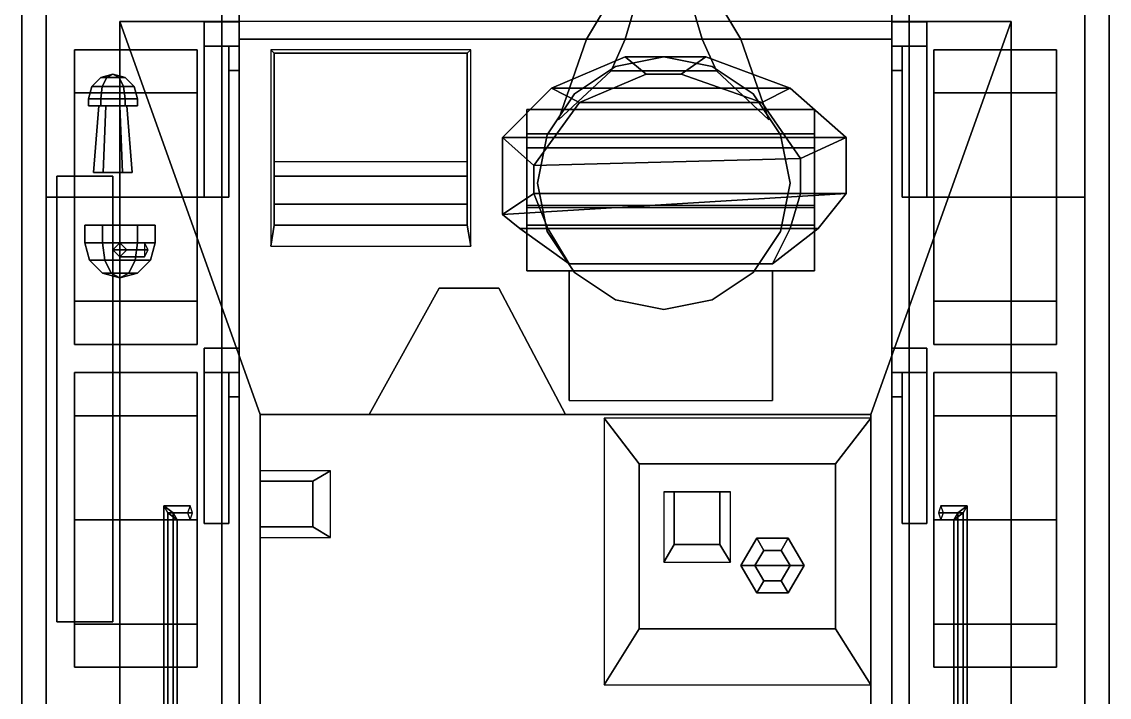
# Model space of a CAD drawing. Extents: x -1.55 to 1.55, y -2.96 to 5.2.
# Drawn here: x -1.55 to 1.55, y 0.445 to 2.37 of the extents above; entities that cross this region are included whole.
import ezdxf

# ---------------------------------------------------------------- set-up
doc = ezdxf.new("R2010")
doc.units = 0
doc.layers.get('0').update_dxf_attribs({"linetype": 'CONTINUOUS'})
for name, color, linetype in [('MUDGUARDS', 4, 'CONTINUOUS'), ('SLEEVE', 5, 'CONTINUOUS'), ('TORSION', 5, 'CONTINUOUS'), ('TRACKS', 6, 'CONTINUOUS'), ('WHEELS', 2, 'CONTINUOUS')]:
    doc.layers.add(name, color=color, linetype=linetype)

msp = doc.modelspace()

# ---------------------------------------------------------------- linework, layer by layer
for points in [[(-0.93, 2.32, 0.38), (-0.93, -2.39, 0.38), (-0.93, -2.89, 0.84), (-0.93, 2.89, 0.71)], [(0.93, 2.89, 0.71), (0.93, 2.32, 0.38), (-0.93, 2.32, 0.38), (-0.93, 2.89, 0.71)], [(-0.93, 2.89, 0.71), (-0.93, -2.89, 0.84), (-0.93, -2.6, 1.11), (-0.93, 2.37, 1.11)], [(0.93, -2.89, 0.84), (0.93, -2.39, 0.38), (0.93, 2.32, 0.38), (0.93, 2.89, 0.71)], [(0.93, -2.6, 1.11), (0.93, -2.89, 0.84), (0.93, 2.89, 0.71), (0.93, 2.37, 1.11)], [(-1.27, 2.37, 1.11), (-1.27, -0.17, 1.11), (-0.87, -0.17, 1.96), (-0.87, 1.25, 1.96)], [(0.87, 1.25, 1.96), (1.27, 2.37, 1.11), (-1.27, 2.37, 1.11), (-0.87, 1.25, 1.96)], [(-0.93, 2.37, 1.11), (-0.93, -2.6, 1.11), (-1.27, -2.6, 1.11), (-1.27, 2.37, 1.11)], [(0.87, -0.17, 1.96), (1.27, -0.17, 1.11), (1.27, 2.37, 1.11), (0.87, 1.25, 1.96)], [(1.27, 2.37, 1.11), (1.27, -2.6, 1.11), (0.93, -2.6, 1.11), (0.93, 2.37, 1.11)], [(0.93, 2.32, 0.38), (0.93, -2.39, 0.38), (-0.93, -2.39, 0.38), (-0.93, 2.32, 0.38)], [(-0.84, 2.29, 1.15), (-0.84, 1.73, 1.58), (-0.83, 1.79, 1.58), (-0.83, 2.28, 1.23)], [(-0.83, 2.28, 1.23), (-0.28, 2.28, 1.23), (-0.27, 2.29, 1.15), (-0.84, 2.29, 1.15)], [(-0.83, 1.79, 1.58), (-0.28, 1.79, 1.58), (-0.28, 2.28, 1.23), (-0.83, 2.28, 1.23)], [(-0.28, 2.28, 1.23), (-0.28, 1.79, 1.58), (-0.27, 1.73, 1.58), (-0.27, 2.29, 1.15)], [(0.17, 2.27, 1.91), (-0.04, 2.18, 1.91), (0.04, 2.14, 2), (0.23, 2.22, 2)], [(0.4, 2.27, 1.91), (0.64, 2.18, 1.91), (-0.04, 2.18, 1.91), (0.17, 2.27, 1.91)], [(0.23, 2.22, 2), (0.33, 2.22, 2), (0.4, 2.27, 1.91), (0.17, 2.27, 1.91)], [(0.33, 2.22, 2), (0.56, 2.14, 2), (0.64, 2.18, 1.91), (0.4, 2.27, 1.91)], [(-1.325, 2.2106, 1.24), (-1.3506, 2.185, 1.24), (-1.3203, 2.185, 1.2925), (-1.3075, 2.2106, 1.2703)], [(-1.3075, 2.2106, 1.2097), (-1.3203, 2.185, 1.1875), (-1.3506, 2.185, 1.24), (-1.325, 2.2106, 1.24)], [(-1.29, 2.22, 1.24), (-1.325, 2.2106, 1.24), (-1.3075, 2.2106, 1.2703), (-1.29, 2.22, 1.24)], [(-1.29, 2.22, 1.24), (-1.3075, 2.2106, 1.2097), (-1.325, 2.2106, 1.24), (-1.29, 2.22, 1.24)], [(-1.3075, 2.2106, 1.2703), (-1.3203, 2.185, 1.2925), (-1.2597, 2.185, 1.2925), (-1.2725, 2.2106, 1.2703)], [(-1.2725, 2.2106, 1.2097), (-1.2597, 2.185, 1.1875), (-1.3203, 2.185, 1.1875), (-1.3075, 2.2106, 1.2097)], [(-1.29, 2.22, 1.24), (-1.3075, 2.2106, 1.2703), (-1.2725, 2.2106, 1.2703), (-1.29, 2.22, 1.24)], [(-1.29, 2.22, 1.24), (-1.2725, 2.2106, 1.2097), (-1.3075, 2.2106, 1.2097), (-1.29, 2.22, 1.24)], [(-1.29, 2.22, 1.24), (-1.2725, 2.2106, 1.2703), (-1.255, 2.2106, 1.24), (-1.29, 2.22, 1.24)], [(-1.29, 2.22, 1.24), (-1.255, 2.2106, 1.24), (-1.2725, 2.2106, 1.2097), (-1.29, 2.22, 1.24)], [(-1.2725, 2.2106, 1.2703), (-1.2597, 2.185, 1.2925), (-1.2294, 2.185, 1.24), (-1.255, 2.2106, 1.24)], [(-1.255, 2.2106, 1.24), (-1.2294, 2.185, 1.24), (-1.2597, 2.185, 1.1875), (-1.2725, 2.2106, 1.2097)], [(0.04, 2.14, 2), (0.56, 2.14, 2), (0.33, 2.22, 2), (0.23, 2.22, 2)], [(-1.3506, 2.185, 1.24), (-1.36, 2.15, 1.24), (-1.325, 2.15, 1.3006), (-1.3203, 2.185, 1.2925)], [(-1.3203, 2.185, 1.1875), (-1.325, 2.15, 1.1794), (-1.36, 2.15, 1.24), (-1.3506, 2.185, 1.24)], [(-1.3203, 2.185, 1.2925), (-1.325, 2.15, 1.3006), (-1.255, 2.15, 1.3006), (-1.2597, 2.185, 1.2925)], [(-1.2597, 2.185, 1.1875), (-1.255, 2.15, 1.1794), (-1.325, 2.15, 1.1794), (-1.3203, 2.185, 1.1875)], [(-1.2597, 2.185, 1.2925), (-1.255, 2.15, 1.3006), (-1.22, 2.15, 1.24), (-1.2294, 2.185, 1.24)], [(-1.2294, 2.185, 1.24), (-1.22, 2.15, 1.24), (-1.255, 2.15, 1.1794), (-1.2597, 2.185, 1.1875)], [(0.64, 2.18, 1.91), (0.8, 2.04, 1.91), (-0.18, 2.04, 1.91), (-0.04, 2.18, 1.91)], [(-0.04, 2.18, 1.91), (-0.18, 2.04, 1.91), (-0.09, 1.96, 2), (0.04, 2.14, 2)], [(0.56, 2.14, 2), (0.67, 1.98, 2), (0.8, 2.04, 1.91), (0.64, 2.18, 1.91)], [(-1.325, 2.15, 1.3006), (-1.36, 2.15, 1.24), (-1.36, 2.13, 1.24), (-1.325, 2.13, 1.3006)], [(-1.36, 2.15, 1.24), (-1.325, 2.15, 1.1794), (-1.325, 2.13, 1.1794), (-1.36, 2.13, 1.24)], [(-1.255, 2.15, 1.3006), (-1.325, 2.15, 1.3006), (-1.325, 2.13, 1.3006), (-1.255, 2.13, 1.3006)], [(-1.325, 2.15, 1.1794), (-1.255, 2.15, 1.1794), (-1.255, 2.13, 1.1794), (-1.325, 2.13, 1.1794)], [(-1.22, 2.15, 1.24), (-1.255, 2.15, 1.3006), (-1.255, 2.13, 1.3006), (-1.22, 2.13, 1.24)], [(-1.255, 2.15, 1.1794), (-1.22, 2.15, 1.24), (-1.22, 2.13, 1.24), (-1.255, 2.13, 1.1794)], [(-0.09, 1.96, 2), (0.67, 1.98, 2), (0.56, 2.14, 2), (0.04, 2.14, 2)], [(-1.255, 2.13, 1.3006), (-1.325, 2.13, 1.3006), (-1.36, 2.13, 1.24), (-1.22, 2.13, 1.24)], [(-1.22, 2.13, 1.24), (-1.36, 2.13, 1.24), (-1.325, 2.13, 1.1794), (-1.255, 2.13, 1.1794)], [(-1.3175, 1.94, 1.1924), (-1.345, 1.94, 1.24), (-1.33, 2.13, 1.24), (-1.31, 2.13, 1.2054)], [(-1.345, 1.94, 1.24), (-1.3175, 1.94, 1.2876), (-1.31, 2.13, 1.2746), (-1.33, 2.13, 1.24)], [(-1.2625, 1.94, 1.1924), (-1.3175, 1.94, 1.1924), (-1.31, 2.13, 1.2054), (-1.27, 2.13, 1.2054)], [(-1.3175, 1.94, 1.2876), (-1.2625, 1.94, 1.2876), (-1.27, 2.13, 1.2746), (-1.31, 2.13, 1.2746)], [(-1.235, 1.94, 1.24), (-1.2625, 1.94, 1.1924), (-1.27, 2.13, 1.2054), (-1.25, 2.13, 1.24)], [(-1.2625, 1.94, 1.2876), (-1.235, 1.94, 1.24), (-1.25, 2.13, 1.24), (-1.27, 2.13, 1.2746)], [(-0.11, 2.12, 1.34), (-0.11, 1.66, 1.64), (-0.11, 1.66, 1.93), (-0.11, 2.12, 1.48)], [(0.71, 2.12, 1.48), (0.71, 2.12, 1.34), (-0.11, 2.12, 1.34), (-0.11, 2.12, 1.48)], [(0.71, 2.05, 1.58), (0.71, 2.12, 1.48), (-0.11, 2.12, 1.48), (-0.11, 2.05, 1.58)], [(-0.11, 2.12, 1.48), (-0.11, 1.66, 1.93), (-0.11, 1.79, 1.86), (-0.11, 2.05, 1.58)], [(0.71, 1.66, 1.93), (0.71, 1.66, 1.64), (0.71, 2.12, 1.34), (0.71, 2.12, 1.48)], [(0.71, 1.79, 1.86), (0.71, 1.66, 1.93), (0.71, 2.12, 1.48), (0.71, 2.05, 1.58)], [(0.71, 2.01, 1.8), (0.71, 2.05, 1.58), (-0.11, 2.05, 1.58), (-0.11, 2.01, 1.8)], [(-0.11, 2.05, 1.58), (-0.11, 1.84, 1.8), (-0.11, 1.84, 1.8), (-0.11, 2.01, 1.8)], [(0.71, 1.84, 1.8), (0.71, 1.84, 1.8), (0.71, 2.05, 1.58), (0.71, 2.01, 1.8)], [(0.8, 2.04, 1.91), (0.8, 1.88, 1.91), (-0.18, 1.82, 1.91), (-0.18, 2.04, 1.91)], [(-0.18, 2.04, 1.91), (-0.18, 1.82, 1.91), (-0.09, 1.88, 2), (-0.09, 1.96, 2)], [(0.67, 1.98, 2), (0.67, 1.88, 2), (0.8, 1.88, 1.91), (0.8, 2.04, 1.91)], [(-0.11, 2.01, 1.8), (-0.11, 1.84, 1.8), (0.71, 1.84, 1.8), (0.71, 2.01, 1.8)], [(-0.83, 1.97, 1.45), (-0.83, 1.79, 1.58), (-0.83, 1.85, 1.59), (-0.83, 1.93, 1.58)], [(-0.83, 1.93, 1.58), (-0.28, 1.93, 1.58), (-0.28, 1.97, 1.45), (-0.83, 1.97, 1.45)], [(-0.28, 1.93, 1.58), (-0.28, 1.85, 1.59), (-0.28, 1.79, 1.58), (-0.28, 1.97, 1.45)], [(-0.09, 1.88, 2), (0.67, 1.88, 2), (0.67, 1.98, 2), (-0.09, 1.96, 2)], [(-1.45, 1.93, 1.29), (-1.45, 0.66, 1.29), (-1.29, 0.66, 1.29), (-1.29, 1.93, 1.29)], [(-1.45, 1.93, 1.11), (-1.45, 0.66, 1.11), (-1.45, 0.66, 1.29), (-1.45, 1.93, 1.29)], [(-1.29, 1.93, 1.29), (-1.29, 1.93, 1.11), (-1.45, 1.93, 1.11), (-1.45, 1.93, 1.29)], [(-1.345, 1.94, 1.24), (-1.235, 1.94, 1.24), (-1.2625, 1.94, 1.2876), (-1.3175, 1.94, 1.2876)], [(-1.3175, 1.94, 1.1924), (-1.2625, 1.94, 1.1924), (-1.235, 1.94, 1.24), (-1.345, 1.94, 1.24)], [(-1.29, 0.66, 1.29), (-1.29, 0.66, 1.11), (-1.29, 1.93, 1.11), (-1.29, 1.93, 1.29)], [(-0.83, 1.85, 1.59), (-0.28, 1.85, 1.59), (-0.28, 1.93, 1.58), (-0.83, 1.93, 1.58)], [(0.8, 1.88, 1.91), (0.72, 1.78, 1.91), (-0.13, 1.78, 1.91), (-0.18, 1.82, 1.91)], [(-0.18, 1.82, 1.91), (-0.13, 1.78, 1.91), (-0.05, 1.78, 2), (-0.09, 1.88, 2)], [(-0.05, 1.78, 2), (0.64, 1.78, 2), (0.67, 1.88, 2), (-0.09, 1.88, 2)], [(0.67, 1.88, 2), (0.64, 1.78, 2), (0.72, 1.78, 1.91), (0.8, 1.88, 1.91)], [(-0.83, 1.79, 1.58), (-0.28, 1.79, 1.58), (-0.28, 1.85, 1.59), (-0.83, 1.85, 1.59)], [(-0.11, 1.8457, 1.8), (-0.11, 1.79, 1.86), (0.71, 1.79, 1.86), (0.71, 1.8457, 1.8)], [(-0.11, 1.84, 1.8), (-0.11, 1.84, 1.8), (0.71, 1.84, 1.8)], [(-1.32, 1.79, 1.5566), (-1.37, 1.79, 1.47), (-1.37, 1.74, 1.47), (-1.32, 1.74, 1.5566)], [(-1.37, 1.79, 1.47), (-1.32, 1.79, 1.3834), (-1.32, 1.74, 1.3834), (-1.37, 1.74, 1.47)], [(-1.17, 1.79, 1.47), (-1.37, 1.79, 1.47), (-1.32, 1.79, 1.5566), (-1.22, 1.79, 1.5566)], [(-1.22, 1.79, 1.3834), (-1.32, 1.79, 1.3834), (-1.37, 1.79, 1.47), (-1.17, 1.79, 1.47)], [(-1.22, 1.79, 1.5566), (-1.32, 1.79, 1.5566), (-1.32, 1.74, 1.5566), (-1.22, 1.74, 1.5566)], [(-1.32, 1.79, 1.3834), (-1.22, 1.79, 1.3834), (-1.22, 1.74, 1.3834), (-1.32, 1.74, 1.3834)], [(-1.17, 1.79, 1.47), (-1.22, 1.79, 1.5566), (-1.22, 1.74, 1.5566), (-1.17, 1.74, 1.47)], [(-1.22, 1.79, 1.3834), (-1.17, 1.79, 1.47), (-1.17, 1.74, 1.47), (-1.22, 1.74, 1.3834)], [(-0.84, 1.73, 1.58), (-0.27, 1.73, 1.58), (-0.28, 1.79, 1.58), (-0.83, 1.79, 1.58)], [(0.72, 1.78, 1.91), (0.59, 1.68, 1.91), (0.01, 1.68, 1.91), (-0.13, 1.78, 1.91)], [(-0.13, 1.78, 1.91), (0.01, 1.68, 1.91), (0.01, 1.68, 2), (-0.05, 1.78, 2)], [(-0.11, 1.79, 1.86), (-0.11, 1.66, 1.93), (0.71, 1.66, 1.93), (0.71, 1.79, 1.86)], [(0.01, 1.68, 2), (0.59, 1.68, 2), (0.64, 1.78, 2), (-0.05, 1.78, 2)], [(0.64, 1.78, 2), (0.59, 1.68, 2), (0.59, 1.68, 1.91), (0.72, 1.78, 1.91)], [(-1.3566, 1.69, 1.47), (-1.37, 1.74, 1.47), (-1.32, 1.74, 1.3834), (-1.3133, 1.69, 1.395)], [(-1.3133, 1.69, 1.545), (-1.32, 1.74, 1.5566), (-1.37, 1.74, 1.47), (-1.3566, 1.69, 1.47)], [(-1.3133, 1.69, 1.395), (-1.32, 1.74, 1.3834), (-1.22, 1.74, 1.3834), (-1.2267, 1.69, 1.395)], [(-1.2267, 1.69, 1.545), (-1.22, 1.74, 1.5566), (-1.32, 1.74, 1.5566), (-1.3133, 1.69, 1.545)], [(-1.2, 1.74, 1.29), (-1.2, 1.72, 1.27), (-1.29, 1.72, 1.4), (-1.27, 1.74, 1.4)], [(-1.19, 1.72, 1.3), (-1.2, 1.74, 1.29), (-1.27, 1.74, 1.4), (-1.25, 1.72, 1.4)], [(-1.2267, 1.69, 1.395), (-1.22, 1.74, 1.3834), (-1.17, 1.74, 1.47), (-1.1834, 1.69, 1.47)], [(-1.1834, 1.69, 1.47), (-1.17, 1.74, 1.47), (-1.22, 1.74, 1.5566), (-1.2267, 1.69, 1.545)], [(-1.2, 1.72, 1.27), (-1.2, 1.7, 1.29), (-1.27, 1.7, 1.4), (-1.29, 1.72, 1.4)], [(-1.2, 1.7, 1.29), (-1.19, 1.72, 1.3), (-1.25, 1.72, 1.4), (-1.27, 1.7, 1.4)], [(-1.32, 1.6534, 1.47), (-1.3566, 1.69, 1.47), (-1.3133, 1.69, 1.395), (-1.295, 1.6534, 1.4267)], [(-1.295, 1.6534, 1.5133), (-1.3133, 1.69, 1.545), (-1.3566, 1.69, 1.47), (-1.32, 1.6534, 1.47)], [(-1.295, 1.6534, 1.4267), (-1.3133, 1.69, 1.395), (-1.2267, 1.69, 1.395), (-1.245, 1.6534, 1.4267)], [(-1.245, 1.6534, 1.5133), (-1.2267, 1.69, 1.545), (-1.3133, 1.69, 1.545), (-1.295, 1.6534, 1.5133)], [(-1.245, 1.6534, 1.4267), (-1.2267, 1.69, 1.395), (-1.1834, 1.69, 1.47), (-1.22, 1.6534, 1.47)], [(-1.22, 1.6534, 1.47), (-1.1834, 1.69, 1.47), (-1.2267, 1.69, 1.545), (-1.245, 1.6534, 1.5133)], [(0.01, 1.68, 1.91), (0.59, 1.68, 1.91), (0.59, 1.68, 2), (0.01, 1.68, 2)], [(-1.27, 1.64, 1.47), (-1.32, 1.6534, 1.47), (-1.295, 1.6534, 1.4267), (-1.27, 1.64, 1.47)], [(-1.27, 1.64, 1.47), (-1.295, 1.6534, 1.5133), (-1.32, 1.6534, 1.47), (-1.27, 1.64, 1.47)], [(-1.27, 1.64, 1.47), (-1.295, 1.6534, 1.4267), (-1.245, 1.6534, 1.4267), (-1.27, 1.64, 1.47)], [(-1.27, 1.64, 1.47), (-1.245, 1.6534, 1.5133), (-1.295, 1.6534, 1.5133), (-1.27, 1.64, 1.47)], [(-1.27, 1.64, 1.47), (-1.245, 1.6534, 1.4267), (-1.22, 1.6534, 1.47), (-1.27, 1.64, 1.47)], [(-1.27, 1.64, 1.47), (-1.22, 1.6534, 1.47), (-1.245, 1.6534, 1.5133), (-1.27, 1.64, 1.47)], [(-0.11, 1.66, 1.93), (-0.11, 1.66, 1.64), (0.71, 1.66, 1.64), (0.71, 1.66, 1.93)], [(0.01, 1.66, 1.64), (0.01, 1.66, 1.64), (0.01, 1.29, 1.93), (0.01, 1.66, 1.93)], [(0.01, 1.66, 1.93), (0.01, 1.29, 1.93), (0.59, 1.29, 1.93), (0.59, 1.66, 1.93)], [(0.59, 1.66, 1.93), (0.59, 1.66, 1.64), (0.01, 1.66, 1.64), (0.01, 1.66, 1.93)], [(0.59, 1.29, 1.93), (0.59, 1.66, 1.64), (0.59, 1.66, 1.64), (0.59, 1.66, 1.93)], [(-0.56, 1.25, 1.96), (0, 1.25, 1.96), (-0.19, 1.61, 1.96), (-0.36, 1.61, 1.96)], [(-0.36, 1.61, 1.68), (-0.56, 1.25, 1.96), (-0.56, 1.25, 1.96), (-0.36, 1.61, 1.96)], [(-0.36, 1.61, 1.96), (-0.19, 1.61, 1.96), (-0.19, 1.61, 1.68), (-0.36, 1.61, 1.68)], [(-0.19, 1.61, 1.96), (0, 1.25, 1.96), (0, 1.25, 1.96), (-0.19, 1.61, 1.68)], [(-0.87, 1.25, 1.96), (-0.87, -0.17, 1.96), (0.87, -0.17, 1.96), (0.87, 1.25, 1.96)], [(0.21, 1.11, 2.1), (0.77, 1.11, 2.1), (0.87, 1.24, 1.96), (0.11, 1.24, 1.96)], [(0.11, 1.24, 1.96), (0.11, 0.48, 1.96), (0.21, 0.64, 2.1), (0.21, 1.11, 2.1)], [(0.77, 1.11, 2.1), (0.77, 0.64, 2.1), (0.87, 0.48, 1.96), (0.87, 1.24, 1.96)], [(-0.87, 1.06, 2.02), (-0.72, 1.06, 2.02), (-0.67, 1.09, 1.96), (-0.87, 1.09, 1.96)], [(-0.87, 1.09, 1.96), (-0.87, 0.9, 1.96), (-0.87, 0.93, 2.02), (-0.87, 1.06, 2.02)], [(-0.72, 1.06, 2.02), (-0.72, 0.93, 2.02), (-0.67, 0.9, 1.96), (-0.67, 1.09, 1.96)], [(0.21, 0.64, 2.1), (0.77, 0.64, 2.1), (0.77, 1.11, 2.1), (0.21, 1.11, 2.1)], [(-0.87, 0.93, 2.02), (-0.72, 0.93, 2.02), (-0.72, 1.06, 2.02), (-0.87, 1.06, 2.02)], [(0.47, 1.03, 2.1), (0.28, 1.03, 2.1), (0.31, 1.03, 2.16), (0.44, 1.03, 2.16)], [(0.28, 1.03, 2.1), (0.28, 0.83, 2.1), (0.31, 0.88, 2.16), (0.31, 1.03, 2.16)], [(0.31, 1.03, 2.16), (0.31, 0.88, 2.16), (0.44, 0.88, 2.16), (0.44, 1.03, 2.16)], [(0.44, 1.03, 2.16), (0.44, 0.88, 2.16), (0.47, 0.83, 2.1), (0.47, 1.03, 2.1)], [(-1.1332, 0.97, 1.5328), (-1.1447, 0.99, 1.5587), (-1.07, 0.99, 1.53), (-1.0772, 0.97, 1.5113)], [(-1.1447, 0.99, 1.5587), (-1.1188, 0.97, 1.5702), (-1.0628, 0.97, 1.5487), (-1.07, 0.99, 1.53)], [(-1.1188, 0.97, 1.5702), (-1.1447, 0.99, 1.5587), (-1.1447, 0.22, 1.5587), (-1.1188, 0.24, 1.5702)], [(-1.1447, 0.99, 1.5587), (-1.1332, 0.97, 1.5328), (-1.1332, 0.24, 1.5328), (-1.1447, 0.22, 1.5587)], [(-1.1073, 0.95, 1.5443), (-1.1332, 0.97, 1.5328), (-1.0772, 0.97, 1.5113), (-1.07, 0.95, 1.53)], [(-1.1332, 0.97, 1.5328), (-1.1073, 0.95, 1.5443), (-1.1073, 0.26, 1.5443), (-1.1332, 0.24, 1.5328)], [(-1.1188, 0.97, 1.5702), (-1.1073, 0.95, 1.5443), (-1.07, 0.95, 1.53), (-1.0628, 0.97, 1.5487)], [(-1.1073, 0.95, 1.5443), (-1.1188, 0.97, 1.5702), (-1.1188, 0.24, 1.5702), (-1.1073, 0.26, 1.5443)], [(1.1188, 0.97, 1.5702), (1.1447, 0.99, 1.5587), (1.07, 0.99, 1.53), (1.0628, 0.97, 1.5487)], [(1.1073, 0.95, 1.5443), (1.1188, 0.97, 1.5702), (1.0628, 0.97, 1.5487), (1.07, 0.95, 1.53)], [(1.1447, 0.99, 1.5587), (1.1332, 0.97, 1.5328), (1.0772, 0.97, 1.5113), (1.07, 0.99, 1.53)], [(1.1332, 0.97, 1.5328), (1.1073, 0.95, 1.5443), (1.07, 0.95, 1.53), (1.0772, 0.97, 1.5113)], [(1.1073, 0.26, 1.5443), (1.1188, 0.24, 1.5702), (1.1188, 0.97, 1.5702), (1.1073, 0.95, 1.5443)], [(1.1332, 0.24, 1.5328), (1.1073, 0.26, 1.5443), (1.1073, 0.95, 1.5443), (1.1332, 0.97, 1.5328)], [(1.1188, 0.24, 1.5702), (1.1447, 0.22, 1.5587), (1.1447, 0.99, 1.5587), (1.1188, 0.97, 1.5702)], [(1.1447, 0.22, 1.5587), (1.1332, 0.24, 1.5328), (1.1332, 0.97, 1.5328), (1.1447, 0.99, 1.5587)], [(-0.87, 0.9, 1.96), (-0.67, 0.9, 1.96), (-0.72, 0.93, 2.02), (-0.87, 0.93, 2.02)], [(0.44, 0.88, 2.16), (0.31, 0.88, 2.16), (0.28, 0.83, 2.1), (0.47, 0.83, 2.1)], [(0.545, 0.8979, 2.19), (0.5, 0.82, 2.19), (0.54, 0.82, 2.32), (0.565, 0.8633, 2.32)], [(0.5, 0.82, 2.15), (0.545, 0.8979, 2.15), (0.565, 0.8633, 2.1), (0.54, 0.82, 2.1)], [(0.545, 0.8979, 2.15), (0.5, 0.82, 2.15), (0.5, 0.82, 2.19), (0.545, 0.8979, 2.19)], [(0.635, 0.8979, 2.19), (0.545, 0.8979, 2.19), (0.565, 0.8633, 2.32), (0.615, 0.8633, 2.32)], [(0.545, 0.8979, 2.15), (0.635, 0.8979, 2.15), (0.615, 0.8633, 2.1), (0.565, 0.8633, 2.1)], [(0.635, 0.8979, 2.15), (0.545, 0.8979, 2.15), (0.545, 0.8979, 2.19), (0.635, 0.8979, 2.19)], [(0.68, 0.82, 2.19), (0.635, 0.8979, 2.19), (0.615, 0.8633, 2.32), (0.64, 0.82, 2.32)], [(0.635, 0.8979, 2.15), (0.68, 0.82, 2.15), (0.64, 0.82, 2.1), (0.615, 0.8633, 2.1)], [(0.68, 0.82, 2.15), (0.635, 0.8979, 2.15), (0.635, 0.8979, 2.19), (0.68, 0.82, 2.19)], [(0.54, 0.82, 2.32), (0.64, 0.82, 2.32), (0.615, 0.8633, 2.32), (0.565, 0.8633, 2.32)], [(0.5, 0.82, 2.19), (0.545, 0.7421, 2.19), (0.565, 0.7767, 2.32), (0.54, 0.82, 2.32)], [(0.545, 0.7421, 2.15), (0.5, 0.82, 2.15), (0.54, 0.82, 2.1), (0.565, 0.7767, 2.1)], [(0.5, 0.82, 2.15), (0.545, 0.7421, 2.15), (0.545, 0.7421, 2.19), (0.5, 0.82, 2.19)], [(0.565, 0.7767, 2.32), (0.615, 0.7767, 2.32), (0.64, 0.82, 2.32), (0.54, 0.82, 2.32)], [(0.635, 0.7421, 2.19), (0.68, 0.82, 2.19), (0.64, 0.82, 2.32), (0.615, 0.7767, 2.32)], [(0.68, 0.82, 2.15), (0.635, 0.7421, 2.15), (0.615, 0.7767, 2.1), (0.64, 0.82, 2.1)], [(0.635, 0.7421, 2.15), (0.68, 0.82, 2.15), (0.68, 0.82, 2.19), (0.635, 0.7421, 2.19)], [(0.545, 0.7421, 2.19), (0.635, 0.7421, 2.19), (0.615, 0.7767, 2.32), (0.565, 0.7767, 2.32)], [(0.635, 0.7421, 2.15), (0.545, 0.7421, 2.15), (0.565, 0.7767, 2.1), (0.615, 0.7767, 2.1)], [(0.545, 0.7421, 2.15), (0.635, 0.7421, 2.15), (0.635, 0.7421, 2.19), (0.545, 0.7421, 2.19)], [(-1.45, 0.66, 1.29), (-1.45, 0.66, 1.11), (-1.29, 0.66, 1.11), (-1.29, 0.66, 1.29)], [(0.11, 0.48, 1.96), (0.87, 0.48, 1.96), (0.77, 0.64, 2.1), (0.21, 0.64, 2.1)]]:
    msp.add_3dface(points)
at = {"layer": 'MUDGUARDS'}
for points in [[(-0.93, -2.7, 1.11), (-0.93, 2.86, 1.11), (-1.55, 2.86, 1.11), (-1.55, -2.7, 1.11)], [(-1.55, -2.7, 1.11), (-1.55, 2.86, 1.11), (-0.93, 2.86, 1.11), (-0.93, -2.7, 1.11)], [(0.93, -2.7, 1.11), (0.93, 2.86, 1.11), (1.55, 2.86, 1.11), (1.55, -2.7, 1.11)], [(1.55, -2.7, 1.11), (1.55, 2.86, 1.11), (0.93, 2.86, 1.11), (0.93, -2.7, 1.11)]]:
    msp.add_3dface(points, dxfattribs=at)
at = {"layer": 'SLEEVE'}
for points in [[(0.2, 2.42, 1.7186), (0.12, 2.42, 1.58), (0.06, 2.32, 1.58), (0.17, 2.32, 1.7705)], [(0.12, 2.42, 1.58), (0.2, 2.42, 1.4414), (0.17, 2.32, 1.3895), (0.06, 2.32, 1.58)], [(0.36, 2.42, 1.7186), (0.2, 2.42, 1.7186), (0.17, 2.32, 1.7705), (0.39, 2.32, 1.7705)], [(0.2, 2.42, 1.4414), (0.36, 2.42, 1.4414), (0.39, 2.32, 1.3895), (0.17, 2.32, 1.3895)], [(0.44, 2.42, 1.58), (0.36, 2.42, 1.7186), (0.39, 2.32, 1.7705), (0.5, 2.32, 1.58)], [(0.36, 2.42, 1.4414), (0.44, 2.42, 1.58), (0.5, 2.32, 1.58), (0.39, 2.32, 1.3895)], [(0.17, 2.32, 1.7705), (0.06, 2.32, 1.58), (-0.02, 2.09, 1.58), (0.13, 2.23, 1.8398)], [(0.06, 2.32, 1.58), (0.17, 2.32, 1.3895), (0.13, 2.23, 1.3202), (-0.02, 2.09, 1.58)], [(0.39, 2.32, 1.7705), (0.17, 2.32, 1.7705), (0.13, 2.23, 1.8398), (0.43, 2.23, 1.8398)], [(0.17, 2.32, 1.3895), (0.39, 2.32, 1.3895), (0.43, 2.23, 1.3202), (0.13, 2.23, 1.3202)], [(0.5, 2.32, 1.58), (0.39, 2.32, 1.7705), (0.43, 2.23, 1.8398), (0.58, 2.09, 1.58)], [(0.39, 2.32, 1.3895), (0.5, 2.32, 1.58), (0.58, 2.09, 1.58), (0.43, 2.23, 1.3202)], [(0.28, 2.27, 1.18), (0.1422, 2.2426, 1.18), (0.1422, 2.2426, 1.91), (0.28, 2.27, 1.91)], [(0.4178, 2.2426, 1.18), (0.28, 2.27, 1.18), (0.28, 2.27, 1.91), (0.4178, 2.2426, 1.91)], [(0.1422, 2.2426, 1.18), (0.0254, 2.1646, 1.18), (0.0254, 2.1646, 1.91), (0.1422, 2.2426, 1.91)], [(0.5346, 2.1646, 1.18), (0.4178, 2.2426, 1.18), (0.4178, 2.2426, 1.91), (0.5346, 2.1646, 1.91)], [(0.0254, 2.1646, 1.18), (-0.0526, 2.0478, 1.18), (-0.0526, 2.0478, 1.91), (0.0254, 2.1646, 1.91)], [(0.6126, 2.0478, 1.18), (0.5346, 2.1646, 1.18), (0.5346, 2.1646, 1.91), (0.6126, 2.0478, 1.91)], [(-0.0526, 2.0478, 1.18), (-0.08, 1.91, 1.37), (-0.08, 1.91, 1.91), (-0.0526, 2.0478, 1.91)], [(0.64, 1.91, 1.37), (0.6126, 2.0478, 1.18), (0.6126, 2.0478, 1.91), (0.64, 1.91, 1.91)], [(-0.08, 1.91, 1.37), (-0.0526, 1.7722, 1.46), (-0.0526, 1.7722, 1.91), (-0.08, 1.91, 1.91)], [(0.6126, 1.7722, 1.46), (0.64, 1.91, 1.37), (0.64, 1.91, 1.91), (0.6126, 1.7722, 1.91)], [(-0.0526, 1.7722, 1.46), (0.0254, 1.6554, 1.54), (0.0254, 1.6554, 1.91), (-0.0526, 1.7722, 1.91)], [(0.5346, 1.6554, 1.54), (0.6126, 1.7722, 1.46), (0.6126, 1.7722, 1.91), (0.5346, 1.6554, 1.91)], [(0.0254, 1.6554, 1.54), (0.1422, 1.5774, 1.61), (0.1422, 1.5774, 1.91), (0.0254, 1.6554, 1.91)], [(0.4178, 1.5774, 1.61), (0.5346, 1.6554, 1.54), (0.5346, 1.6554, 1.91), (0.4178, 1.5774, 1.91)], [(0.1422, 1.5774, 1.61), (0.28, 1.55, 1.66), (0.28, 1.55, 1.91), (0.1422, 1.5774, 1.91)], [(0.28, 1.55, 1.66), (0.4178, 1.5774, 1.61), (0.4178, 1.5774, 1.91), (0.28, 1.55, 1.91)]]:
    msp.add_3dface(points, dxfattribs=at)
at = {"layer": 'TORSION'}
for points in [[(-0.93, 2.3693, 0.44), (-0.93, 2.3, 0.4), (-1.03, 2.3, 0.4), (-1.03, 2.3693, 0.44)], [(-0.93, 2.3693, 0.52), (-0.93, 2.3693, 0.44), (-1.03, 2.3693, 0.44), (-1.03, 2.3693, 0.52)], [(-0.93, 2.3, 0.56), (-0.93, 2.3693, 0.52), (-1.03, 2.3693, 0.52), (-1.03, 2.3, 0.56)], [(-1.03, 2.3693, 0.44), (-1.03, 2.3, 0.4), (-1.03, 2.3, 0.56), (-1.03, 2.3693, 0.52)], [(1.03, 2.3, 0.56), (1.03, 2.3693, 0.52), (0.93, 2.3693, 0.52), (0.93, 2.3, 0.56)], [(1.03, 2.3693, 0.52), (1.03, 2.3693, 0.44), (0.93, 2.3693, 0.44), (0.93, 2.3693, 0.52)], [(1.03, 2.3693, 0.44), (1.03, 2.3, 0.4), (0.93, 2.3, 0.4), (0.93, 2.3693, 0.44)], [(1.03, 2.3, 0.56), (1.03, 2.3, 0.4), (1.03, 2.3693, 0.44), (1.03, 2.3693, 0.52)], [(-1.03, 2.3, 0.4), (-1.03, 1.87, 0.38), (-1.03, 1.87, 0.52), (-1.03, 2.3, 0.56)], [(-0.96, 2.3, 0.4), (-0.96, 1.87, 0.38), (-1.03, 1.87, 0.38), (-1.03, 2.3, 0.4)], [(-1.03, 2.3, 0.56), (-1.03, 1.87, 0.52), (-0.96, 1.87, 0.52), (-0.96, 2.3, 0.56)], [(-0.93, 2.3, 0.4), (-0.93, 2.2307, 0.44), (-0.96, 2.2307, 0.44), (-0.96, 2.3, 0.4)], [(-0.96, 1.87, 0.52), (-0.96, 1.87, 0.38), (-0.96, 2.3, 0.4), (-0.96, 2.3, 0.56)], [(-0.93, 2.2307, 0.52), (-0.93, 2.3, 0.56), (-0.96, 2.3, 0.56), (-0.96, 2.2307, 0.52)], [(0.96, 2.2307, 0.52), (0.96, 2.3, 0.56), (0.93, 2.3, 0.56), (0.93, 2.2307, 0.52)], [(0.96, 2.3, 0.4), (0.96, 2.2307, 0.44), (0.93, 2.2307, 0.44), (0.93, 2.3, 0.4)], [(0.96, 2.3, 0.56), (0.96, 1.87, 0.52), (1.03, 1.87, 0.52), (1.03, 2.3, 0.56)], [(0.96, 2.3, 0.4), (0.96, 1.87, 0.38), (0.96, 1.87, 0.52), (0.96, 2.3, 0.56)], [(1.03, 2.3, 0.4), (1.03, 1.87, 0.38), (0.96, 1.87, 0.38), (0.96, 2.3, 0.4)], [(1.03, 1.87, 0.52), (1.03, 1.87, 0.38), (1.03, 2.3, 0.4), (1.03, 2.3, 0.56)], [(-0.93, 2.2307, 0.44), (-0.93, 2.2307, 0.52), (-0.96, 2.2307, 0.52), (-0.96, 2.2307, 0.44)], [(0.96, 2.2307, 0.44), (0.96, 2.2307, 0.52), (0.93, 2.2307, 0.52), (0.93, 2.2307, 0.44)], [(-1.03, 1.87, 0.52), (-1.03, 1.87, 0.38), (-0.96, 1.87, 0.38), (-0.96, 1.87, 0.52)], [(0.96, 1.87, 0.52), (0.96, 1.87, 0.38), (1.03, 1.87, 0.38), (1.03, 1.87, 0.52)], [(-1.03, 1.4393, 0.44), (-1.03, 1.37, 0.4), (-1.03, 1.37, 0.56), (-1.03, 1.4393, 0.52)], [(-0.93, 1.4393, 0.44), (-0.93, 1.37, 0.4), (-1.03, 1.37, 0.4), (-1.03, 1.4393, 0.44)], [(-0.93, 1.37, 0.56), (-0.93, 1.4393, 0.52), (-1.03, 1.4393, 0.52), (-1.03, 1.37, 0.56)], [(-0.93, 1.4393, 0.52), (-0.93, 1.4393, 0.44), (-1.03, 1.4393, 0.44), (-1.03, 1.4393, 0.52)], [(1.03, 1.4393, 0.44), (1.03, 1.37, 0.4), (0.93, 1.37, 0.4), (0.93, 1.4393, 0.44)], [(1.03, 1.4393, 0.52), (1.03, 1.4393, 0.44), (0.93, 1.4393, 0.44), (0.93, 1.4393, 0.52)], [(1.03, 1.37, 0.56), (1.03, 1.4393, 0.52), (0.93, 1.4393, 0.52), (0.93, 1.37, 0.56)], [(1.03, 1.37, 0.56), (1.03, 1.37, 0.4), (1.03, 1.4393, 0.44), (1.03, 1.4393, 0.52)], [(-1.03, 1.37, 0.4), (-1.03, 0.94, 0.38), (-1.03, 0.94, 0.52), (-1.03, 1.37, 0.56)], [(-0.96, 1.37, 0.4), (-0.96, 0.94, 0.38), (-1.03, 0.94, 0.38), (-1.03, 1.37, 0.4)], [(-1.03, 1.37, 0.56), (-1.03, 0.94, 0.52), (-0.96, 0.94, 0.52), (-0.96, 1.37, 0.56)], [(-0.93, 1.37, 0.4), (-0.93, 1.3007, 0.44), (-0.96, 1.3007, 0.44), (-0.96, 1.37, 0.4)], [(-0.96, 0.94, 0.52), (-0.96, 0.94, 0.38), (-0.96, 1.37, 0.4), (-0.96, 1.37, 0.56)], [(-0.93, 1.3007, 0.52), (-0.93, 1.37, 0.56), (-0.96, 1.37, 0.56), (-0.96, 1.3007, 0.52)], [(0.96, 1.37, 0.4), (0.96, 1.3007, 0.44), (0.93, 1.3007, 0.44), (0.93, 1.37, 0.4)], [(0.96, 1.3007, 0.52), (0.96, 1.37, 0.56), (0.93, 1.37, 0.56), (0.93, 1.3007, 0.52)], [(0.96, 1.37, 0.4), (0.96, 0.94, 0.38), (0.96, 0.94, 0.52), (0.96, 1.37, 0.56)], [(1.03, 1.37, 0.4), (1.03, 0.94, 0.38), (0.96, 0.94, 0.38), (0.96, 1.37, 0.4)], [(0.96, 1.37, 0.56), (0.96, 0.94, 0.52), (1.03, 0.94, 0.52), (1.03, 1.37, 0.56)], [(1.03, 0.94, 0.52), (1.03, 0.94, 0.38), (1.03, 1.37, 0.4), (1.03, 1.37, 0.56)], [(-0.93, 1.3007, 0.44), (-0.93, 1.3007, 0.52), (-0.96, 1.3007, 0.52), (-0.96, 1.3007, 0.44)], [(0.96, 1.3007, 0.44), (0.96, 1.3007, 0.52), (0.93, 1.3007, 0.52), (0.93, 1.3007, 0.44)], [(-1.03, 0.94, 0.52), (-1.03, 0.94, 0.38), (-0.96, 0.94, 0.38), (-0.96, 0.94, 0.52)], [(0.96, 0.94, 0.52), (0.96, 0.94, 0.38), (1.03, 0.94, 0.38), (1.03, 0.94, 0.52)]]:
    msp.add_3dface(points, dxfattribs=at)
at = {"layer": 'TRACKS'}
for points in [[(-1.48, 1.87), (-1.48, 2.78, 0.4), (-0.98, 2.78, 0.4), (-0.98, 1.87)], [(-0.98, 1.87), (-0.98, 2.78, 0.4), (-1.48, 2.78, 0.4), (-1.48, 1.87)], [(0.98, 1.87), (0.98, 2.78, 0.4), (1.48, 2.78, 0.4), (1.48, 1.87)], [(1.48, 1.87), (1.48, 2.78, 0.4), (0.98, 2.78, 0.4), (0.98, 1.87)], [(-1.48, 2.49, 0.93), (-1.48, 1.87, 0.89), (-0.98, 1.87, 0.89), (-0.98, 2.49, 0.93)], [(-0.98, 2.49, 0.93), (-0.98, 1.87, 0.89), (-1.48, 1.87, 0.89), (-1.48, 2.49, 0.93)], [(1.48, 2.49, 0.93), (1.48, 1.87, 0.89), (0.98, 1.87, 0.89), (0.98, 2.49, 0.93)], [(0.98, 2.49, 0.93), (0.98, 1.87, 0.89), (1.48, 1.87, 0.89), (1.48, 2.49, 0.93)], [(-1.48, -1.85), (-1.48, 1.87), (-0.98, 1.87), (-0.98, -1.85)], [(-0.98, -1.85), (-0.98, 1.87), (-1.48, 1.87), (-1.48, -1.85)], [(-0.98, 1.87, 0.89), (-0.98, -1.83, 0.89), (-1.48, -1.83, 0.89), (-1.48, 1.87, 0.89)], [(-1.48, 1.87, 0.89), (-1.48, -1.83, 0.89), (-0.98, -1.83, 0.89), (-0.98, 1.87, 0.89)], [(0.98, -1.85), (0.98, 1.87), (1.48, 1.87), (1.48, -1.85)], [(1.48, -1.85), (1.48, 1.87), (0.98, 1.87), (0.98, -1.85)], [(0.98, 1.87, 0.89), (0.98, -1.83, 0.89), (1.48, -1.83, 0.89), (1.48, 1.87, 0.89)], [(1.48, 1.87, 0.89), (1.48, -1.83, 0.89), (0.98, -1.83, 0.89), (0.98, 1.87, 0.89)]]:
    msp.add_3dface(points, dxfattribs=at)
at = {"layer": 'WHEELS'}
for points in [[(-1.05, 2.167, 0.747), (-1.05, 2.29, 0.45), (-1.4, 2.29, 0.45), (-1.4, 2.167, 0.747)], [(-1.05, 2.29, 0.45), (-1.05, 2.167, 0.153), (-1.4, 2.167, 0.153), (-1.4, 2.29, 0.45)], [(-1.4, 1.45, 0.45), (-1.4, 2.167, 0.747), (-1.4, 2.29, 0.45), (-1.4, 1.573, 0.153)], [(-1.4, 1.573, 0.153), (-1.4, 2.29, 0.45), (-1.4, 2.167, 0.153), (-1.4, 1.87, 0.03)], [(-1.05, 1.573, 0.747), (-1.05, 2.29, 0.45), (-1.05, 2.167, 0.747), (-1.05, 1.87, 0.87)], [(-1.05, 1.45, 0.45), (-1.05, 2.167, 0.153), (-1.05, 2.29, 0.45), (-1.05, 1.573, 0.747)], [(1.4, 2.167, 0.747), (1.4, 2.29, 0.45), (1.05, 2.29, 0.45), (1.05, 2.167, 0.747)], [(1.05, 1.45, 0.45), (1.05, 2.167, 0.747), (1.05, 2.29, 0.45), (1.05, 1.573, 0.153)], [(1.4, 2.29, 0.45), (1.4, 2.167, 0.153), (1.05, 2.167, 0.153), (1.05, 2.29, 0.45)], [(1.05, 1.573, 0.153), (1.05, 2.29, 0.45), (1.05, 2.167, 0.153), (1.05, 1.87, 0.03)], [(1.4, 1.573, 0.747), (1.4, 2.29, 0.45), (1.4, 2.167, 0.747), (1.4, 1.87, 0.87)], [(1.4, 1.45, 0.45), (1.4, 2.167, 0.153), (1.4, 2.29, 0.45), (1.4, 1.573, 0.747)], [(-1.05, 1.87, 0.87), (-1.05, 2.167, 0.747), (-1.4, 2.167, 0.747), (-1.4, 1.87, 0.87)], [(-1.05, 2.167, 0.153), (-1.05, 1.87, 0.03), (-1.4, 1.87, 0.03), (-1.4, 2.167, 0.153)], [(-1.4, 1.573, 0.747), (-1.4, 1.87, 0.87), (-1.4, 2.167, 0.747), (-1.4, 1.45, 0.45)], [(-1.05, 1.573, 0.153), (-1.05, 1.87, 0.03), (-1.05, 2.167, 0.153), (-1.05, 1.45, 0.45)], [(1.05, 1.573, 0.747), (1.05, 1.87, 0.87), (1.05, 2.167, 0.747), (1.05, 1.45, 0.45)], [(1.4, 2.167, 0.153), (1.4, 1.87, 0.03), (1.05, 1.87, 0.03), (1.05, 2.167, 0.153)], [(1.4, 1.87, 0.87), (1.4, 2.167, 0.747), (1.05, 2.167, 0.747), (1.05, 1.87, 0.87)], [(1.4, 1.573, 0.153), (1.4, 1.87, 0.03), (1.4, 2.167, 0.153), (1.4, 1.45, 0.45)], [(-1.05, 1.573, 0.747), (-1.05, 1.87, 0.87), (-1.4, 1.87, 0.87), (-1.4, 1.573, 0.747)], [(-1.05, 1.87, 0.03), (-1.05, 1.573, 0.153), (-1.4, 1.573, 0.153), (-1.4, 1.87, 0.03)], [(1.4, 1.87, 0.03), (1.4, 1.573, 0.153), (1.05, 1.573, 0.153), (1.05, 1.87, 0.03)], [(1.4, 1.573, 0.747), (1.4, 1.87, 0.87), (1.05, 1.87, 0.87), (1.05, 1.573, 0.747)], [(-1.05, 1.45, 0.45), (-1.05, 1.573, 0.747), (-1.4, 1.573, 0.747), (-1.4, 1.45, 0.45)], [(-1.05, 1.573, 0.153), (-1.05, 1.45, 0.45), (-1.4, 1.45, 0.45), (-1.4, 1.573, 0.153)], [(1.4, 1.45, 0.45), (1.4, 1.573, 0.747), (1.05, 1.573, 0.747), (1.05, 1.45, 0.45)], [(1.4, 1.573, 0.153), (1.4, 1.45, 0.45), (1.05, 1.45, 0.45), (1.05, 1.573, 0.153)], [(-1.05, 1.247, 0.747), (-1.05, 1.37, 0.45), (-1.4, 1.37, 0.45), (-1.4, 1.247, 0.747)], [(-1.4, 0.53, 0.45), (-1.4, 1.247, 0.747), (-1.4, 1.37, 0.45), (-1.4, 0.653, 0.153)], [(-1.05, 1.37, 0.45), (-1.05, 1.247, 0.153), (-1.4, 1.247, 0.153), (-1.4, 1.37, 0.45)], [(-1.4, 0.653, 0.153), (-1.4, 1.37, 0.45), (-1.4, 1.247, 0.153), (-1.4, 0.95, 0.03)], [(-1.05, 0.653, 0.747), (-1.05, 1.37, 0.45), (-1.05, 1.247, 0.747), (-1.05, 0.95, 0.87)], [(-1.05, 0.53, 0.45), (-1.05, 1.247, 0.153), (-1.05, 1.37, 0.45), (-1.05, 0.653, 0.747)], [(1.05, 0.53, 0.45), (1.05, 1.247, 0.747), (1.05, 1.37, 0.45), (1.05, 0.653, 0.153)], [(1.4, 1.247, 0.747), (1.4, 1.37, 0.45), (1.05, 1.37, 0.45), (1.05, 1.247, 0.747)], [(1.05, 0.653, 0.153), (1.05, 1.37, 0.45), (1.05, 1.247, 0.153), (1.05, 0.95, 0.03)], [(1.4, 1.37, 0.45), (1.4, 1.247, 0.153), (1.05, 1.247, 0.153), (1.05, 1.37, 0.45)], [(1.4, 0.53, 0.45), (1.4, 1.247, 0.153), (1.4, 1.37, 0.45), (1.4, 0.653, 0.747)], [(1.4, 0.653, 0.747), (1.4, 1.37, 0.45), (1.4, 1.247, 0.747), (1.4, 0.95, 0.87)], [(-1.4, 0.653, 0.747), (-1.4, 0.95, 0.87), (-1.4, 1.247, 0.747), (-1.4, 0.53, 0.45)], [(-1.05, 1.247, 0.153), (-1.05, 0.95, 0.03), (-1.4, 0.95, 0.03), (-1.4, 1.247, 0.153)], [(-1.05, 0.95, 0.87), (-1.05, 1.247, 0.747), (-1.4, 1.247, 0.747), (-1.4, 0.95, 0.87)], [(-1.05, 0.653, 0.153), (-1.05, 0.95, 0.03), (-1.05, 1.247, 0.153), (-1.05, 0.53, 0.45)], [(1.05, 0.653, 0.747), (1.05, 0.95, 0.87), (1.05, 1.247, 0.747), (1.05, 0.53, 0.45)], [(1.4, 1.247, 0.153), (1.4, 0.95, 0.03), (1.05, 0.95, 0.03), (1.05, 1.247, 0.153)], [(1.4, 0.95, 0.87), (1.4, 1.247, 0.747), (1.05, 1.247, 0.747), (1.05, 0.95, 0.87)], [(1.4, 0.653, 0.153), (1.4, 0.95, 0.03), (1.4, 1.247, 0.153), (1.4, 0.53, 0.45)], [(-1.05, 0.95, 0.03), (-1.05, 0.653, 0.153), (-1.4, 0.653, 0.153), (-1.4, 0.95, 0.03)], [(-1.05, 0.653, 0.747), (-1.05, 0.95, 0.87), (-1.4, 0.95, 0.87), (-1.4, 0.653, 0.747)], [(1.4, 0.95, 0.03), (1.4, 0.653, 0.153), (1.05, 0.653, 0.153), (1.05, 0.95, 0.03)], [(1.4, 0.653, 0.747), (1.4, 0.95, 0.87), (1.05, 0.95, 0.87), (1.05, 0.653, 0.747)], [(-1.05, 0.53, 0.45), (-1.05, 0.653, 0.747), (-1.4, 0.653, 0.747), (-1.4, 0.53, 0.45)], [(-1.05, 0.653, 0.153), (-1.05, 0.53, 0.45), (-1.4, 0.53, 0.45), (-1.4, 0.653, 0.153)], [(1.4, 0.53, 0.45), (1.4, 0.653, 0.747), (1.05, 0.653, 0.747), (1.05, 0.53, 0.45)], [(1.4, 0.653, 0.153), (1.4, 0.53, 0.45), (1.05, 0.53, 0.45), (1.05, 0.653, 0.153)]]:
    msp.add_3dface(points, dxfattribs=at)

doc.saveas('drawing.dxf')
